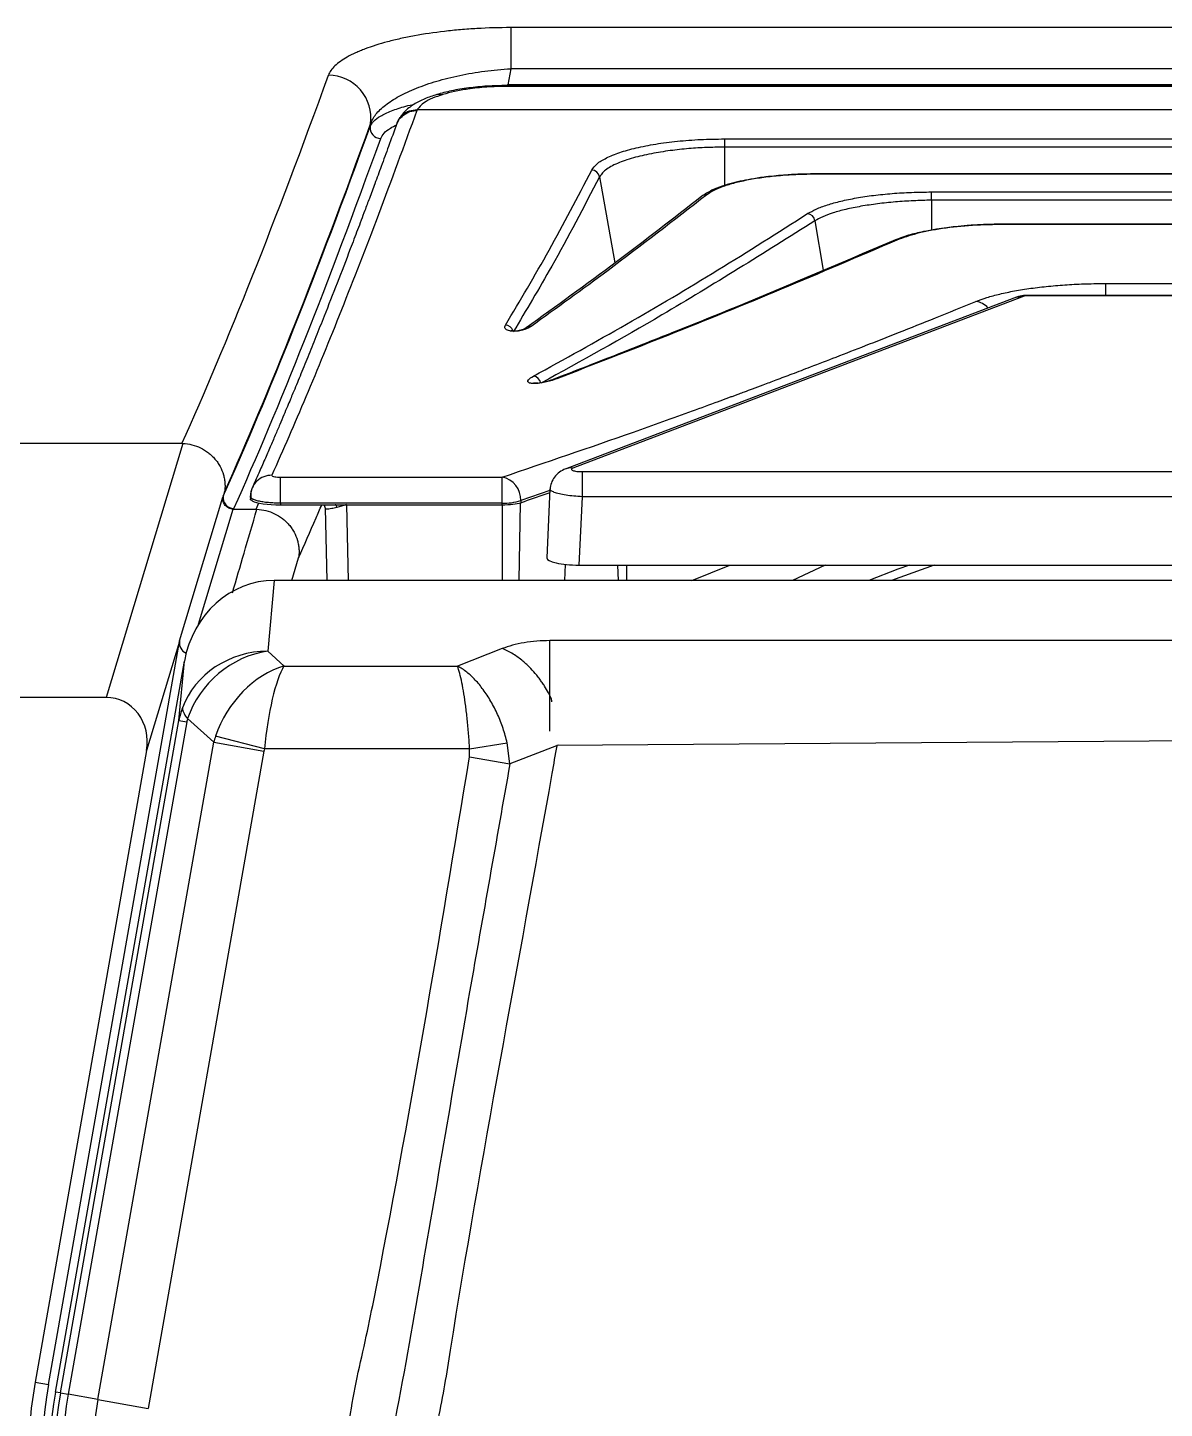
# Model space of a CAD drawing. Extents: x 527 to 611, y 788 to 934.
# Drawn here: x 582.11 to 588.74, y 812.16 to 820.21 of the extents above; entities that cross this region are included whole.
import ezdxf

# ---------------------------------------------------------------- set-up
doc = ezdxf.new("R2010")
doc.units = 0
doc.header["$MEASUREMENT"] = 0
doc.layers.add('1', color=4, linetype='Continuous')
doc.layers.add('GEOMETRY', color=3, linetype='Continuous', lineweight=25)

# ---------------------------------------------------------------- blocks, each defined once
blk = doc.blocks.new('2026_FLAIR')
at = {"layer": 'GEOMETRY'}
for p, q in [((72.1396, 16.8478), (57.8634, 16.8478)), ((57.8634, 16.8478), (57.8634, 16.6083)), ((57.8634, 16.6083), (57.8469, 16.5145)), ((72.1396, 16.6083), (57.8634, 16.6083)), ((72.1561, 16.5145), (57.8469, 16.5145)), ((72.1501, 16.51), (57.8413, 16.51)), ((57.8413, 16.505), (57.8413, 16.51)), ((72.1501, 16.505), (57.8413, 16.505)), ((57.3182, 16.3692), (57.3161, 16.3642)), ((57.3183, 16.3692), (72.673, 16.3692)), ((57.0462, 16.287), (57.0435, 16.2714)), ((57.2051, 16.2995), (57.1996, 16.2868)), ((59.1113, 16.1985), (70.88, 16.1985)), ((59.1113, 16.1985), (59.1113, 16.1505)), ((70.88, 16.1505), (59.1113, 16.1505)), ((59.1113, 16.1505), (59.1113, 15.9271)), ((58.3816, 15.9781), (58.4715, 15.4748)), ((70.3474, 15.9944), (59.6439, 15.9944)), ((59.6439, 15.9943), (59.6439, 15.9927)), ((70.3474, 15.9927), (59.6439, 15.9927)), ((60.3175, 15.8891), (69.6591, 15.8891)), ((60.3175, 15.841), (60.3175, 15.8891)), ((69.6591, 15.841), (60.3175, 15.841)), ((60.3175, 15.841), (60.3175, 15.6662)), ((59.638, 15.7212), (59.6859, 15.4323)), ((69.2257, 15.7013), (60.7446, 15.7013)), ((60.7446, 15.6998), (60.7446, 15.7013)), ((69.2257, 15.6998), (60.7446, 15.6998)), ((61.3352, 15.355), (68.6561, 15.355)), ((61.3352, 15.2863), (61.3352, 15.355)), ((60.7979, 15.2694), (58.1813, 14.273)), ((60.8424, 15.2745), (58.2258, 14.2781)), ((60.8262, 15.2793), (60.7979, 15.2694)), ((69.1264, 15.2855), (60.8649, 15.2855)), ((60.8649, 15.2855), (60.8649, 15.2824)), ((69.1264, 15.2824), (60.8649, 15.2824)), ((58.0226, 14.7729), (57.996, 14.773)), ((55.946, 14.4219), (53.1157, 14.4219)), ((55.9512, 14.4218), (55.5038, 12.9403)), ((55.946, 14.4219), (55.9512, 14.4219)), ((58.2799, 14.2575), (58.2799, 14.1113)), ((58.2799, 14.2575), (71.7114, 14.2575)), ((56.52, 14.0739), (56.52, 14.2257)), ((56.52, 14.2257), (57.8135, 14.2257)), ((57.8135, 14.0739), (57.8135, 14.2257)), ((55.9315, 13.2712), (56.1842, 14.1079)), ((56.1941, 14.1382), (56.1869, 14.1146)), ((56.345, 14.1126), (56.345, 14.0982)), ((58.0922, 14.1481), (57.9217, 14.0885)), ((58.0916, 14.1345), (57.9529, 14.0869)), ((58.0926, 14.1564), (58.074, 13.7542)), ((58.2799, 14.1113), (58.2615, 13.7126)), ((71.7114, 14.1113), (58.2799, 14.1113)), ((56.0427, 13.3682), (56.2451, 14.0381)), ((56.2464, 14.0381), (56.3777, 14.0381)), ((56.3777, 14.0381), (56.3945, 14.0763)), ((56.52, 14.0739), (56.52, 14.0645)), ((57.8135, 14.0739), (56.52, 14.0739)), ((56.52, 14.0645), (56.8402, 14.0645)), ((56.7764, 14.0645), (56.7781, 14.0605)), ((56.7822, 14.0429), (56.7779, 14.0605)), ((56.7817, 14.0447), (56.79, 13.6232)), ((56.7822, 14.0429), (56.7822, 14.0447)), ((56.8402, 14.0645), (56.8898, 14.0645)), ((56.8905, 14.0603), (56.8498, 14.0485)), ((56.8898, 14.0645), (57.8135, 14.0645)), ((56.9057, 14.0653), (56.8905, 14.0603)), ((56.9057, 14.0645), (56.9144, 13.6232)), ((57.8135, 14.0645), (57.8135, 14.0739)), ((57.8135, 14.0645), (57.8135, 13.6232)), ((57.9179, 14.0753), (57.9108, 13.6232)), ((57.9217, 14.0885), (57.9217, 14.0765)), ((57.9217, 14.0765), (57.9529, 14.0869)), ((56.5873, 13.6232), (56.6259, 13.7547)), ((58.1802, 13.7167), (58.1771, 13.6232)), ((58.2615, 13.7126), (71.7298, 13.7126)), ((58.4863, 13.7126), (58.4893, 13.6232)), ((58.5416, 13.6232), (58.5413, 13.7126)), ((58.9208, 13.6232), (59.1419, 13.7126)), ((59.6976, 13.7126), (59.5079, 13.6232)), ((60.3336, 13.7126), (60.0846, 13.6232)), ((56.4841, 13.6232), (56.4459, 13.2104)), ((73.5058, 13.6232), (56.4841, 13.6232)), ((55.1664, 8.9318), (55.9306, 13.266)), ((55.9306, 13.266), (55.7388, 12.631)), ((56.4459, 13.2104), (56.541, 13.1238)), ((57.8144, 13.2255), (57.5526, 13.1238)), ((71.8981, 13.272), (58.0919, 13.272)), ((55.2083, 8.8884), (55.9601, 13.152)), ((55.9281, 12.8058), (55.9601, 13.152)), ((56.541, 13.1238), (57.5526, 13.1238)), ((55.5038, 12.9403), (53.8413, 12.9403)), ((56.1308, 12.6788), (55.979, 12.8169)), ((55.2364, 8.8834), (55.9281, 12.8058)), ((55.9739, 12.7977), (55.2823, 8.8753)), ((55.9281, 12.8058), (55.9739, 12.7977)), ((71.8842, 12.7617), (58.1321, 12.6609)), ((55.4548, 8.8449), (56.1308, 12.6788)), ((56.1308, 12.6788), (56.4243, 12.627)), ((56.4271, 12.6404), (56.1415, 12.7138)), ((57.624, 12.6404), (57.8433, 12.6757)), ((57.8584, 12.5527), (57.8433, 12.6757)), ((55.7388, 12.631), (55.089, 8.9455)), ((56.4243, 12.627), (55.7482, 8.7932)), ((57.624, 12.6404), (56.4271, 12.6404)), ((57.6233, 12.5941), (57.624, 12.6404)), ((57.6233, 12.5941), (57.8584, 12.5527)), ((55.089, 8.9455), (55.1664, 8.9318)), ((55.2364, 8.8834), (55.2083, 8.8884)), ((55.2364, 8.8834), (55.2823, 8.8753)), ((55.4548, 8.8449), (55.2823, 8.8753)), ((55.4548, 8.8449), (55.7482, 8.7932))]:
    blk.add_line(p, q, dxfattribs=at)
at = {"layer": 'GEOMETRY', "flags": 128}
for points in [[(57.4317, 16.4575), (57.4493, 16.46), (57.4677, 16.4578)], [(60.8649, 15.2824), (60.845, 15.2831), (60.8262, 15.2793)], [(60.1897, 13.7126), (60.1215, 13.6885), (59.9534, 13.6232)], [(58.1404, 12.6622), (58.0443, 12.6249), (57.8584, 12.5527)]]:
    blk.add_lwpolyline(points, dxfattribs=at)
at = {"layer": 'GEOMETRY'}
for centre, radius, start, end in [((56.7977, 16.3199), 0.2507, 352.4639, 89.38757), ((57.1056, 16.2632), 0.0627, 172.45922, 269.38764), ((58.3344, 15.9687), 0.0482, 11.20989, 88.1597), ((59.0029, 15.8315), 0.0409, 84.56048, 127.63602), ((59.5886, 15.713), 0.05, 9.4315, 82.5217), ((60.1115, 15.5751), 0.0339, 81.19756, 119.97676), ((60.5586, 15.1335), 0.1188, 41.82947, 80.89244), ((60.8303, 15.1838), 0.0915, 82.41157, 110.73138), ((60.8649, 15.1605), 0.125, 90, 108.03074), ((61.0154, 14.8183), 0.4879, 107.96633, 110.77622), ((57.8311, 15.0644), 0.0482, 16.30898, 88.12605), ((57.9786, 15.0633), 0.0413, 85.32966, 126.60592), ((57.99, 14.7658), 0.0493, 8.29935, 83.07262), ((58.1285, 14.7656), 0.0343, 82.48361, 118.9213), ((58.2137, 14.1874), 0.0915, 82.41157, 110.73138), ((56.4669, 14.115), 0.1212, 88.44079, 179.50527), ((57.7892, 14.0953), 0.1327, 357.06158, 79.46101), ((56.249, 14.1052), 0.0628, 171.37671, 269.45595), ((57.8246, 14.4), 0.3263, 268.04195, 287.31016), ((56.0473, 12.8886), 0.099, 184.77831, 226.3514), ((57.5517, 8.5112), 2.5007, 170, 225.0001), ((57.5517, 8.5112), 2.4221, 170, 225.0001), ((57.5451, 8.4763), 2.3729, 170, 225.0001), ((57.5451, 8.4763), 2.3443, 170, 225.0001), ((57.5451, 8.4763), 2.2977, 170, 225.0001), ((57.5451, 8.4763), 2.1226, 170, 225.0001)]:
    blk.add_arc(centre, radius, start, end, dxfattribs=at)
for centre, major_axis, ratio, start_param, end_param in [((73.0701, 117.3901), (18.5953, 104.9182), 0.051723, 3.344071, 3.431339), ((73.3264, 117.401), (18.6061, 105.2307), 0.051607, 3.343462, 3.430964), ((73.3159, 117.3468), (18.5951, 105.1682), 0.051607, 3.344276, 3.431297), ((73.3878, 117.3901), (18.606, 105.2932), 0.051579, 3.343451, 3.430953), ((56.52, 14.0982), (0.175, 0), 0.19306, 3.483166, 4.712389), ((57.8135, 14.0886), (0.125, 0), 0.19306, 4.712389, 5.759587), ((58.2617, 13.7539), (0.1877, 0.0001), 0.219696, 3.131378, 4.711143), ((56.4761, 13.0531), (-0.0526, -0.568), 0.920287, 3.226571, 4.623069), ((55.9936, 13.2631), (-0.0198, -0.0654), 0.914568, 4.861612, 6.222914), ((55.6831, 13.3038), (-0.079, -0.2617), 0.914568, 1.700566, 1.72002), ((56.4459, 12.7269), (0.5252, 0.0229), 0.919446, 1.530803, 2.771426), ((56.4459, 12.7269), (0.3844, 0.3582), 0.864326, 0.892781, 2.133404), ((56.541, 12.6404), (0.2674, 0.4577), 0.746474, 0.664097, 1.834444), ((56.541, 12.6404), (0.0505, 0.5249), 0.214989, 0.421151, 1.591498), ((55.4913, 12.6688), (-0.079, -0.2617), 0.914568, 1.700566, 3.411106), ((56.4347, 12.6063), (-0.3689, 0.4418), 0.813707, 0.435278, 0.591153), ((56.0869, 12.6676), (-0.0797, 0.183), 0.456183, 0.446833, 0.602708), ((56.6282, 12.561), (0.3533, 0.3883), 0.966078, 1.991819, 2.062094), ((56.6282, 12.561), (0.1638, -0.1491), 0.846462, 3.562615, 3.63289)]:
    blk.add_ellipse(centre, major_axis=major_axis, ratio=ratio, start_param=start_param, end_param=end_param, dxfattribs=at)
for points, knots in [([(57.8634, 16.8478), (57.7967, 16.8478), (57.7312, 16.8459), (57.6345, 16.8404), (57.6025, 16.8381), (57.5392, 16.8327), (57.5076, 16.8295), (57.4157, 16.8188), (57.3573, 16.8101), (57.2742, 16.7949), (57.2472, 16.7894), (57.1947, 16.7778), (57.1696, 16.7717), (57.0974, 16.7525), (57.0536, 16.7386), (57.0043, 16.72), (56.9947, 16.7162), (56.976, 16.7084), (56.967, 16.7045), (56.941, 16.6926), (56.925, 16.6845), (56.881, 16.6597), (56.8569, 16.6426), (56.8291, 16.616), (56.8212, 16.607), (56.8085, 16.5889), (56.8037, 16.5797), (56.8004, 16.5706)], [0, 0, 0, 0, 0.125, 0.125, 0.1875, 0.1875, 0.25, 0.25, 0.375, 0.375, 0.4375, 0.4375, 0.5, 0.5, 0.625, 0.625, 0.65625, 0.65625, 0.6875, 0.6875, 0.75, 0.75, 0.875, 0.875, 0.9375, 0.9375, 1, 1, 1, 1]), ([(57.0462, 16.287), (57.0491, 16.2962), (57.0532, 16.3055), (57.0635, 16.324), (57.0699, 16.3333), (57.0919, 16.3608), (57.1107, 16.3787), (57.1447, 16.405), (57.157, 16.4137), (57.1836, 16.4308), (57.1979, 16.4393), (57.2432, 16.464), (57.2766, 16.4796), (57.3315, 16.5017), (57.3506, 16.5088), (57.3906, 16.5227), (57.4111, 16.5293), (57.4745, 16.5481), (57.519, 16.5593), (57.5894, 16.5741), (57.6135, 16.5787), (57.6622, 16.587), (57.6868, 16.5907), (57.7612, 16.6005), (57.8118, 16.6053), (57.8634, 16.6083)], [0, 0, 0, 0, 0.0625, 0.0625, 0.125, 0.125, 0.25, 0.25, 0.3125, 0.3125, 0.375, 0.375, 0.5, 0.5, 0.5625, 0.5625, 0.625, 0.625, 0.75, 0.75, 0.8125, 0.8125, 0.875, 0.875, 1, 1, 1, 1]), ([(57.8469, 16.5145), (57.8466, 16.5143), (57.8439, 16.5124), (57.8413, 16.5106), (57.8389, 16.5089)], [0, 0, 0, 0, 0.112786, 1, 1, 1, 1]), ([(57.4317, 16.4575), (57.4082, 16.4496), (57.3599, 16.4336), (57.2959, 16.4005), (57.2388, 16.3575), (57.2164, 16.3206), (57.2048, 16.3016)], [0, 0, 0, 0, 0.230803, 0.473076, 0.729086, 1, 1, 1, 1]), ([(57.4677, 16.4578), (57.4465, 16.4506), (57.4042, 16.4363), (57.3476, 16.4069), (57.3294, 16.3835), (57.3183, 16.3692)], [0, 0, 0, 0, 0.280241, 0.560088, 1, 1, 1, 1]), ([(57.8413, 16.5099), (57.803, 16.5092), (57.7265, 16.5077), (57.617, 16.4966), (57.5157, 16.4803), (57.4598, 16.4651), (57.4317, 16.4575)], [0, 0, 0, 0, 0.250035, 0.499178, 0.749063, 1, 1, 1, 1]), ([(57.8413, 16.505), (57.8018, 16.5042), (57.723, 16.5026), (57.62, 16.4911), (57.5338, 16.476), (57.4897, 16.4639), (57.4677, 16.4578)], [0, 0, 0, 0, 0.280221, 0.559883, 0.779694, 1, 1, 1, 1]), ([(57.3161, 16.3642), (57.2408, 16.1587), (57.0905, 15.7485), (56.8752, 15.1952), (56.6675, 14.6846), (56.5359, 14.3854), (56.4702, 14.2362)], [0, 0, 0, 0, 0.251496, 0.502002, 0.751496, 1, 1, 1, 1]), ([(57.0435, 16.2714), (57.0492, 16.2817), (57.0608, 16.3024), (57.1026, 16.3331), (57.1654, 16.3628), (57.2328, 16.3861), (57.2842, 16.3973), (57.3007, 16.4009)], [0, 0, 0, 0, 0.207191, 0.419294, 0.650102, 0.887519, 1, 1, 1, 1]), ([(57.2004, 16.2877), (57.2009, 16.2893), (57.2064, 16.3057), (57.2283, 16.3322), (57.2618, 16.3541), (57.2929, 16.3635), (57.3092, 16.3639), (57.3174, 16.3641)], [0, 0, 0, 0, 0.0343, 0.356218, 0.678135, 0.838745, 1, 1, 1, 1]), ([(57.2043, 16.2997), (57.2074, 16.3061), (57.2141, 16.3198), (57.2298, 16.3376), (57.2496, 16.3526), (57.2786, 16.3665), (57.3026, 16.3681), (57.3183, 16.3692)], [0, 0, 0, 0, 0.1516823, 0.3285386, 0.505395, 0.6785446, 1, 1, 1, 1]), ([(57.1992, 16.2881), (57.183, 16.2435), (57.1524, 16.1593), (57.1097, 16.0426), (57.0724, 15.9417), (57.0406, 15.8561), (57.014, 15.7851), (56.9911, 15.7241), (56.97, 15.6682), (56.9489, 15.6127), (56.9091, 15.508), (56.8507, 15.3566), (56.784, 15.1863), (56.7269, 15.0431), (56.6801, 14.9268), (56.6354, 14.8173), (56.6018, 14.736), (56.5774, 14.6773), (56.5599, 14.6354), (56.5393, 14.5863), (56.5155, 14.5302), (56.4889, 14.4677), (56.4594, 14.3993), (56.4273, 14.3253), (56.3923, 14.2457), (56.3682, 14.1917), (56.3557, 14.1636)], [0, 0, 0, 0, 0.053666, 0.101418, 0.143256, 0.179179, 0.209187, 0.23357, 0.257409, 0.281544, 0.305973, 0.395006, 0.484382, 0.541257, 0.598119, 0.652637, 0.703068, 0.720813, 0.742265, 0.76769, 0.797087, 0.830456, 0.867095, 0.907565, 0.951867, 1, 1, 1, 1]), ([(57.1049, 16.2005), (57.1105, 16.2108), (57.1216, 16.2317), (57.1537, 16.2589), (57.1853, 16.2747), (57.1981, 16.2811)], [0, 0, 0, 0, 0.36802, 0.744646, 1, 1, 1, 1]), ([(58.3359, 16.0169), (58.3445, 16.0291), (58.3617, 16.0535), (58.4188, 16.088), (58.4957, 16.1196), (58.5934, 16.147), (58.7072, 16.1695), (58.8345, 16.1859), (58.9705, 16.1965), (59.0644, 16.1978), (59.1113, 16.1985)], [0, 0, 0, 0, 0.124988, 0.249816, 0.374945, 0.499649, 0.624856, 0.749497, 0.874947, 1, 1, 1, 1]), ([(59.1113, 16.1505), (59.0804, 16.1502), (59.0148, 16.1494), (58.9125, 16.1433), (58.8036, 16.1323), (58.6927, 16.1152), (58.5857, 16.0913), (58.4912, 16.0602), (58.4152, 16.022), (58.3931, 15.993), (58.3816, 15.9781)], [0, 0, 0, 0, 0.087627, 0.186001, 0.295096, 0.414879, 0.545312, 0.686346, 0.837929, 1, 1, 1, 1]), ([(57.8326, 15.1125), (57.9181, 15.2559), (58.0887, 15.5419), (58.2537, 15.8588), (58.3359, 16.0169)], [0, 0, 0, 0, 0.50134, 1, 1, 1, 1]), ([(58.3816, 15.9781), (58.2892, 15.8009), (58.1241, 15.4845), (57.9534, 15.1989), (57.8783, 15.0733)], [0, 0, 0, 0, 0.56, 1, 1, 1, 1]), ([(59.3706, 15.9788), (59.368, 15.9786), (59.3362, 15.9757), (59.285, 15.9674), (59.2158, 15.9549), (59.154, 15.9404), (59.0926, 15.9222), (59.0283, 15.8975), (58.9958, 15.8758), (58.9778, 15.8638)], [0, 0, 0, 0, 0.0146548, 0.1735082, 0.3065412, 0.4461249, 0.5946857, 0.7760432, 1, 1, 1, 1]), ([(59.6439, 15.9927), (59.609, 15.9923), (59.539, 15.9914), (59.4367, 15.9848), (59.3394, 15.9743), (59.2497, 15.9599), (59.1692, 15.942), (59.1008, 15.9211), (59.0442, 15.8978), (59.0193, 15.8807), (59.0068, 15.8722)], [0, 0, 0, 0, 0.124858, 0.249836, 0.374436, 0.499655, 0.624164, 0.74944, 0.874599, 1, 1, 1, 1]), ([(59.6439, 15.9943), (59.6151, 15.994), (59.5608, 15.9935), (59.4681, 15.9889), (59.4074, 15.9826), (59.3706, 15.9788)], [0, 0, 0, 0, 0.306868, 0.579923, 1, 1, 1, 1]), ([(59.0068, 15.8722), (58.8145, 15.7229), (58.471, 15.4563), (58.1314, 15.212), (57.982, 15.1045)], [0, 0, 0, 0, 0.5599993, 1, 1, 1, 1]), ([(59.5952, 15.7626), (59.6109, 15.7716), (59.6424, 15.7897), (59.709, 15.8142), (59.7879, 15.8361), (59.8788, 15.8548), (59.9794, 15.8699), (60.0877, 15.8808), (60.2012, 15.8879), (60.2787, 15.8887), (60.3175, 15.8891)], [0, 0, 0, 0, 0.124735, 0.249854, 0.374333, 0.499616, 0.624086, 0.749316, 0.874628, 1, 1, 1, 1]), ([(58.9779, 15.8638), (58.8117, 15.7345), (58.4685, 15.4675), (58.1291, 15.2228), (57.9541, 15.0966)], [0, 0, 0, 0, 0.484376, 1, 1, 1, 1]), ([(60.3175, 15.841), (60.2825, 15.8402), (60.2114, 15.8384), (60.1057, 15.8312), (60.0023, 15.8204), (59.9051, 15.8059), (59.8175, 15.7881), (59.7427, 15.7676), (59.6812, 15.7453), (59.6522, 15.7291), (59.638, 15.7212)], [0, 0, 0, 0, 0.1203082, 0.2446365, 0.3717861, 0.5003716, 0.6289092, 0.7559167, 0.8800134, 1, 1, 1, 1]), ([(57.996, 14.8147), (58.1773, 14.9148), (58.5374, 15.1136), (59.0704, 15.4297), (59.4211, 15.6522), (59.5952, 15.7626)], [0, 0, 0, 0, 0.338019, 0.671367, 1, 1, 1, 1]), ([(59.638, 15.7212), (59.3412, 15.5341), (58.8111, 15.2), (58.2748, 14.9034), (58.0388, 14.7729)], [0, 0, 0, 0, 0.56, 1, 1, 1, 1]), ([(60.7446, 15.7013), (60.7036, 15.7008), (60.6298, 15.6998), (60.5338, 15.6937), (60.4627, 15.6871), (60.4029, 15.68), (60.3395, 15.6708), (60.2629, 15.6567), (60.1751, 15.6356), (60.1258, 15.6168), (60.0987, 15.6064)], [0, 0, 0, 0, 0.158606, 0.285364, 0.381228, 0.451267, 0.540904, 0.66166, 0.814159, 1, 1, 1, 1]), ([(60.7446, 15.6998), (60.6813, 15.6985), (60.5547, 15.6961), (60.3786, 15.6768), (60.2242, 15.648), (60.1526, 15.6217), (60.1167, 15.6085)], [0, 0, 0, 0, 0.250163, 0.499981, 0.749644, 1, 1, 1, 1]), ([(60.0946, 15.6044), (59.7734, 15.4672), (59.1103, 15.184), (58.4516, 14.9277), (58.1119, 14.7956)], [0, 0, 0, 0, 0.484376, 1, 1, 1, 1]), ([(60.1167, 15.6085), (59.8914, 15.5121), (59.4449, 15.321), (58.7837, 15.0516), (58.3485, 14.8831), (58.133, 14.7996)], [0, 0, 0, 0, 0.339526, 0.672872, 1, 1, 1, 1]), ([(60.5774, 15.2508), (60.5978, 15.2585), (60.6385, 15.2738), (60.715, 15.2942), (60.8012, 15.3123), (60.8969, 15.3275), (60.9998, 15.3397), (61.1085, 15.3484), (61.2209, 15.354), (61.2972, 15.3547), (61.3352, 15.355)], [0, 0, 0, 0, 0.124846, 0.25034, 0.374989, 0.500419, 0.625461, 0.750161, 0.875525, 1, 1, 1, 1]), ([(57.8135, 14.2257), (58.069, 14.3122), (58.4389, 14.4373), (58.8595, 14.5885), (59.0312, 14.6512), (59.0952, 14.6748), (59.1152, 14.6822), (59.1352, 14.6895), (59.1552, 14.6969), (59.1752, 14.7043), (59.1991, 14.7132), (59.2318, 14.7253), (59.2786, 14.7427), (59.3405, 14.7659), (59.4177, 14.7949), (59.51, 14.8298), (59.6264, 14.8741), (59.769, 14.929), (59.9401, 14.9955), (60.1331, 15.0716), (60.348, 15.1574), (60.4985, 15.2187), (60.5774, 15.2508)], [0, 0, 0, 0, 0.277448, 0.401582, 0.4566, 0.463822, 0.471049, 0.478281, 0.485516, 0.492756, 0.499999, 0.511403, 0.528309, 0.550718, 0.578629, 0.612043, 0.650958, 0.70492, 0.766805, 0.836613, 0.914345, 1, 1, 1, 1]), ([(57.982, 15.1045), (57.9716, 15.0983), (57.956, 15.0889), (57.9224, 15.0799), (57.8999, 15.0768), (57.8854, 15.0761), (57.8754, 15.0763), (57.8661, 15.0771), (57.8541, 15.0791), (57.8396, 15.0841), (57.8264, 15.0957), (57.8302, 15.1058), (57.8326, 15.1125)], [0, 0, 0, 0, 0.247979, 0.372617, 0.441301, 0.470594, 0.498636, 0.526698, 0.555944, 0.624572, 0.749681, 1, 1, 1, 1]), ([(57.88, 15.0775), (57.8784, 15.0776), (57.8755, 15.0777), (57.872, 15.078), (57.8691, 15.0783), (57.8668, 15.0787), (57.8646, 15.0791), (57.8644, 15.0791), (57.8642, 15.0791)], [0, 0, 0, 0, 0.146208, 0.266405, 0.389402, 0.520903, 0.666773, 1, 1, 1, 1]), ([(57.9538, 15.0964), (57.9469, 15.0924), (57.9371, 15.0868), (57.9159, 15.0805), (57.9015, 15.0781), (57.8903, 15.0774), (57.8841, 15.0773), (57.881, 15.0775), (57.88, 15.0775)], [0, 0, 0, 0, 0.5225617, 0.7360522, 0.8807671, 0.9337273, 0.9805106, 1, 1, 1, 1]), ([(58.133, 14.7996), (58.1145, 14.7932), (58.0869, 14.7836), (58.0414, 14.7746), (58.0129, 14.7714), (57.9953, 14.7713), (57.9848, 14.7721), (57.9763, 14.7736), (57.9674, 14.7769), (57.9621, 14.7837), (57.9671, 14.797), (57.9844, 14.8077), (57.996, 14.8147)], [0, 0, 0, 0, 0.2500935, 0.3754137, 0.4471122, 0.4750676, 0.5011092, 0.5264712, 0.5545479, 0.6266007, 0.7509264, 1, 1, 1, 1]), ([(58.111, 14.7951), (58.1052, 14.793), (58.0916, 14.7881), (58.0714, 14.7814), (58.0544, 14.7779), (58.0475, 14.7765)], [0, 0, 0, 0, 0.31147, 0.72354, 1, 1, 1, 1]), ([(55.9512, 14.4218), (55.9692, 14.4211), (55.9868, 14.4185), (56.0213, 14.4099), (56.0384, 14.4037), (56.0705, 14.3881), (56.0856, 14.3788), (56.1068, 14.3624), (56.1136, 14.3566), (56.1264, 14.3444), (56.1385, 14.3316), (56.1492, 14.3177), (56.1592, 14.3032), (56.1638, 14.2956), (56.1763, 14.2725), (56.1828, 14.2565), (56.19, 14.2316), (56.192, 14.2231), (56.1949, 14.2061), (56.1959, 14.1976), (56.197, 14.1807), (56.1971, 14.1722), (56.1965, 14.1594), (56.1962, 14.1552), (56.1953, 14.1467), (56.1947, 14.1424), (56.1941, 14.1382)], [0, 0, 0, 0, 0.125, 0.125, 0.25, 0.25, 0.375, 0.375, 0.4375, 0.4375, 0.5, 0.5625, 0.5625, 0.625, 0.625, 0.75, 0.75, 0.8125, 0.8125, 0.875, 0.875, 0.9375, 0.9375, 0.96875, 0.96875, 1, 1, 1, 1]), ([(58.1826, 14.2735), (58.1707, 14.2679), (58.1464, 14.2566), (58.1177, 14.2271), (58.0982, 14.1925), (58.0948, 14.1679), (58.0932, 14.1558)], [0, 0, 0, 0, 0.245938, 0.500707, 0.754861, 1, 1, 1, 1]), ([(58.2258, 14.2781), (58.2234, 14.277), (58.2187, 14.2749), (58.2167, 14.2713), (58.2188, 14.2677), (58.2252, 14.2643), (58.2352, 14.2614), (58.2483, 14.2592), (58.2635, 14.2578), (58.2744, 14.2576), (58.2799, 14.2575)], [0, 0, 0, 0, 0.125058, 0.250072, 0.375047, 0.5, 0.624953, 0.749928, 0.874942, 1, 1, 1, 1]), ([(56.4702, 14.2362), (56.4706, 14.2347), (56.4714, 14.2317), (56.4847, 14.2282), (56.5018, 14.2261), (56.5139, 14.2258), (56.52, 14.2257)], [0, 0, 0, 0, 0.279758, 0.559352, 0.77969, 1, 1, 1, 1]), ([(56.2451, 14.0381), (56.2406, 14.0383), (56.2363, 14.0389), (56.2278, 14.0411), (56.2235, 14.0426), (56.2116, 14.0483), (56.2044, 14.0538), (56.1959, 14.0636), (56.1934, 14.0672), (56.1892, 14.0748), (56.1875, 14.0787), (56.1838, 14.091), (56.1831, 14.0996), (56.1842, 14.1079)], [0, 0, 0, 0, 0.125, 0.125, 0.25, 0.25, 0.5, 0.5, 0.625, 0.625, 0.75, 0.75, 1, 1, 1, 1]), ([(56.3551, 14.0869), (56.3514, 14.0892), (56.3455, 14.0929), (56.3458, 14.0968), (56.346, 14.0982)], [0, 0, 0, 0, 0.625983, 1, 1, 1, 1]), ([(56.3557, 14.1636), (56.3523, 14.1541), (56.3455, 14.1353), (56.3468, 14.116), (56.3474, 14.1065)], [0, 0, 0, 0, 0.507011, 1, 1, 1, 1]), ([(58.2799, 14.1113), (58.2636, 14.1123), (58.2309, 14.1142), (58.1852, 14.1201), (58.1461, 14.1276), (58.1157, 14.1366), (58.0977, 14.1463), (58.0905, 14.1533), (58.093, 14.1567), (58.0933, 14.157)], [0, 0, 0, 0, 0.163618, 0.327237, 0.490855, 0.654473, 0.818092, 0.98171, 1, 1, 1, 1]), ([(56.2403, 13.551), (56.2628, 13.6281), (56.31, 13.7904), (56.3578, 13.9527), (56.3829, 14.038)], [0, 0, 0, 0, 0.474474, 1, 1, 1, 1]), ([(56.3829, 14.038), (56.4009, 14.0373), (56.4185, 14.0348), (56.453, 14.0261), (56.4701, 14.0199), (56.5021, 14.0044), (56.5172, 13.9951), (56.5385, 13.9788), (56.5453, 13.973), (56.5581, 13.9608), (56.5702, 13.948), (56.5809, 13.9341), (56.5909, 13.9196), (56.5955, 13.912), (56.608, 13.889), (56.6145, 13.873), (56.6218, 13.8481), (56.6237, 13.8396), (56.6267, 13.8226), (56.6277, 13.8141), (56.6288, 13.7972), (56.6289, 13.7887), (56.6283, 13.776), (56.628, 13.7717), (56.6271, 13.7632), (56.6265, 13.7589), (56.6259, 13.7547)], [0, 0, 0, 0, 0.125, 0.125, 0.25, 0.25, 0.375, 0.375, 0.4375, 0.4375, 0.5, 0.5625, 0.5625, 0.625, 0.625, 0.75, 0.75, 0.8125, 0.8125, 0.875, 0.875, 0.9375, 0.9375, 0.96875, 0.96875, 1, 1, 1, 1]), ([(56.6259, 13.7547), (56.6595, 13.8307), (56.7036, 13.9305), (56.7501, 14.0386), (56.7612, 14.0645)], [0, 0, 0, 0, 0.761119, 1, 1, 1, 1]), ([(56.8498, 14.0485), (56.8393, 14.046), (56.8208, 14.0415), (56.8006, 14.0386), (56.787, 14.0386), (56.7838, 14.0415), (56.7822, 14.0429)], [0, 0, 0, 0, 0.299204, 0.525781, 0.772027, 1, 1, 1, 1]), ([(56.8498, 14.0485), (56.849, 14.0512), (56.8473, 14.0569), (56.8444, 14.0625), (56.8419, 14.0651), (56.8407, 14.0647), (56.8402, 14.0645)], [0, 0, 0, 0, 0.270236, 0.562406, 0.789725, 1, 1, 1, 1]), ([(56.8898, 14.0645), (56.8929, 14.0646), (56.8982, 14.0648), (56.9034, 14.0652), (56.9057, 14.0653)], [0, 0, 0, 0, 0.562162, 1, 1, 1, 1]), ([(56.8905, 14.0603), (56.8905, 14.0609), (56.8905, 14.0623), (56.8903, 14.0638), (56.8901, 14.0646), (56.8899, 14.0645), (56.8898, 14.0645)], [0, 0, 0, 0, 0.240903, 0.5, 0.759097, 1, 1, 1, 1]), ([(58.0919, 13.272), (58.0663, 13.2714), (58.0146, 13.2702), (57.941, 13.2603), (57.8722, 13.2458), (57.8338, 13.2323), (57.8144, 13.2255)], [0, 0, 0, 0, 0.247638, 0.499961, 0.747882, 1, 1, 1, 1]), ([(58.104, 12.9152), (58.1028, 12.9221), (58.0994, 12.9403), (58.0826, 12.9709), (58.0646, 13.0011), (58.0474, 13.0269), (58.0321, 13.0482), (58.0103, 13.0763), (57.9779, 13.1132), (57.9323, 13.1559), (57.8766, 13.1971), (57.8359, 13.2157), (57.8144, 13.2255)], [0, 0, 0, 0, 0.045569, 0.120768, 0.212935, 0.267923, 0.318174, 0.381265, 0.499393, 0.644193, 0.812633, 1, 1, 1, 1]), ([(57.8433, 12.6757), (57.8357, 12.704), (57.8203, 12.7606), (57.7877, 12.8423), (57.7488, 12.9187), (57.7047, 12.9865), (57.6573, 13.0435), (57.6067, 13.0905), (57.5713, 13.114), (57.5528, 13.1237), (57.5526, 13.1238)], [0, 0, 0, 0, 0.14205, 0.284106, 0.428901, 0.573703, 0.71155, 0.8494, 0.998398, 1, 1, 1, 1]), ([(57.624, 12.6404), (57.6221, 12.6696), (57.6183, 12.7281), (57.6104, 12.8125), (57.6012, 12.8914), (57.5906, 12.964), (57.5788, 13.0284), (57.5661, 13.0834), (57.5572, 13.1117), (57.5527, 13.1237), (57.5526, 13.1238)], [0, 0, 0, 0, 0.14205, 0.284106, 0.422724, 0.561349, 0.705372, 0.8494, 0.998398, 1, 1, 1, 1]), ([(58.1321, 12.659), (58.1226, 12.6048), (57.9156, 11.4291), (57.6638, 10.1226), (57.4595, 8.8096), (57.4063, 8.5862), (57.4148, 8.4536), (57.4675, 8.3403), (57.5605, 8.2442), (57.9044, 7.9251), (58.2972, 7.5123), (58.6664, 7.1449), (58.7701, 7.0417)], [0, 0, 0, 0, 0.026486, 0.575077, 0.64036, 0.667105, 0.685152, 0.703185, 0.726026, 0.749032, 0.929522, 1, 1, 1, 1]), ([(58.7701, 7.0417), (58.8896, 6.9212), (59.1688, 6.6397), (59.4816, 6.342), (59.6806, 6.1256), (59.7623, 6.063), (59.862, 6.0441), (60.2208, 6.0422), (60.8629, 6.0443), (62.0991, 6.0432), (64.2984, 6.043), (66.8547, 6.0496), (68.9493, 6.0359), (69.83, 6.0483), (70.0787, 6.0399), (70.1858, 6.051), (70.275, 6.0925), (70.3386, 6.1549), (70.5402, 6.3752), (71.1682, 6.9697), (71.8328, 7.6914), (72.4138, 8.2149), (72.5535, 8.3925), (72.5817, 8.495), (72.5767, 8.5898), (72.5308, 8.826), (72.421, 9.4834), (72.1868, 10.7832), (71.9862, 11.931), (71.8628, 12.6311), (71.8579, 12.659)], [0, 0, 0, 0, 0.026141, 0.061081, 0.066365, 0.071542, 0.076551, 0.081625, 0.126931, 0.175318, 0.272092, 0.465639, 0.569001, 0.594841, 0.601156, 0.607386, 0.6112, 0.616059, 0.620957, 0.657288, 0.749019, 0.771953, 0.777715, 0.783475, 0.787838, 0.792239, 0.82052, 0.890507, 0.995643, 1, 1, 1, 1]), ([(58.5703, 6.5488), (58.443, 6.6733), (58.1884, 6.9225), (57.7982, 7.2875), (57.4204, 7.6645), (57.1467, 7.9464), (56.9956, 8.1473), (56.9484, 8.2466), (56.9175, 8.352), (56.9018, 8.5056), (56.917, 8.7047), (56.9594, 8.9451), (57.0161, 9.1832), (57.2598, 10.3956), (57.4482, 11.5351), (57.6233, 12.5941)], [0, 0, 0, 0, 0.078909, 0.157865, 0.236733, 0.31552, 0.331669, 0.347818, 0.363966, 0.380112, 0.41596, 0.451997, 0.488252, 0.524399, 1, 1, 1, 1]), ([(72.3667, 12.5941), (72.4059, 12.3726), (72.6022, 11.2648), (72.7978, 10.0731), (72.9994, 9.0272), (73.0471, 8.7845), (73.0799, 8.5847), (73.0835, 8.4274), (73.0643, 8.3169), (73.0271, 8.2113), (72.9655, 8.1016), (72.8754, 7.9946), (72.7644, 7.8888), (72.1689, 7.3199), (71.399, 6.5197), (70.6141, 5.7474), (70.3188, 5.4463), (70.2244, 5.3681), (70.1196, 5.3136), (69.9931, 5.2711), (69.8396, 5.2598), (69.3484, 5.2727), (68.1078, 5.2556), (65.7715, 5.2706), (63.234, 5.2536), (61.4049, 5.275), (60.6337, 5.258), (60.3435, 5.2499), (60.1102, 5.2554), (59.9381, 5.288), (59.8295, 5.332), (59.7306, 5.3943), (59.5549, 5.557), (59.176, 5.9493), (58.8157, 6.3059), (58.5703, 6.5488)], [0, 0, 0, 0, 0.03273, 0.163648, 0.175653, 0.187658, 0.199644, 0.205049, 0.210454, 0.215858, 0.221261, 0.228663, 0.236112, 0.243565, 0.348466, 0.397583, 0.403718, 0.409824, 0.415316, 0.420808, 0.42913, 0.437515, 0.492348, 0.609476, 0.777448, 0.861434, 0.875538, 0.889641, 0.903702, 0.909359, 0.915018, 0.920634, 0.926263, 0.949783, 1, 1, 1, 1]), ([(57.8584, 12.5527), (57.8193, 12.3311), (57.7413, 11.8879), (57.61, 11.1494), (57.4718, 10.3361), (57.3197, 9.4487), (57.2114, 8.8262), (57.1335, 8.4629), (57.1458, 8.3819), (57.1742, 8.3017), (57.2034, 8.2526), (57.3411, 8.1084), (57.5685, 7.89), (57.8925, 7.5635), (58.2182, 7.2387), (58.5002, 6.9564), (58.6739, 6.7828), (58.7391, 6.7176), (58.7391, 6.7176)], [0, 0, 0, 0, 0.103116, 0.206231, 0.343732, 0.481234, 0.618708, 0.633637, 0.651156, 0.655188, 0.672643, 0.676676, 0.746861, 0.817117, 0.887453, 0.957747, 1, 1, 1, 1, 1]), ([(58.7391, 6.7176), (58.7391, 6.7176), (58.8981, 6.5585), (59.2095, 6.2555), (59.5525, 5.8847), (59.7796, 5.6926), (59.8351, 5.6138), (59.8569, 5.5625), (59.9044, 5.5089), (59.9802, 5.4535), (60.1033, 5.4088), (60.2816, 5.3907), (60.4955, 5.3922), (60.7097, 5.4086), (61.0839, 5.421), (61.8485, 5.41), (64.3888, 5.4239), (67.0715, 5.3962), (69.3284, 5.4226), (69.771, 5.4127), (69.8742, 5.4138), (69.9788, 5.4374), (70.0587, 5.4843), (70.1436, 5.5754), (70.2438, 5.6974), (70.3893, 5.8512), (70.5367, 6.0034), (70.9254, 6.3923), (71.4967, 6.9654), (72.1146, 7.5766), (72.4774, 7.949), (72.6585, 8.1175), (72.7714, 8.2253), (72.8242, 8.3199), (72.8487, 8.404), (72.8535, 8.4626), (72.8316, 8.6007), (72.7942, 8.791), (72.7467, 9.0654), (72.5248, 10.3191), (72.3202, 11.4816), (72.1316, 12.5527)], [0, 0, 0, 0, 0, 0.03351, 0.064598, 0.075502, 0.077238, 0.079027, 0.084361, 0.08772, 0.093111, 0.103638, 0.114249, 0.124957, 0.135615, 0.170011, 0.238803, 0.51397, 0.56964, 0.574792, 0.579934, 0.584977, 0.590628, 0.593433, 0.603874, 0.614365, 0.624915, 0.635437, 0.696264, 0.745422, 0.764916, 0.773628, 0.782303, 0.788055, 0.789461, 0.795352, 0.79655, 0.810366, 0.824205, 0.838045, 1, 1, 1, 1])]:
    blk.add_open_spline(points, degree=3, knots=knots, dxfattribs=at)
for points in [[(56.1869, 14.1146), (56.186, 14.1124), (56.1851, 14.1102), (56.1842, 14.1079)], [(56.52, 14.0739), (56.5079, 14.0739), (56.4838, 14.0741), (56.4491, 14.0765), (56.4174, 14.0804), (56.3902, 14.0858), (56.3684, 14.0923), (56.3533, 14.0998), (56.3447, 14.1078), (56.3454, 14.1133), (56.3457, 14.116)], [(56.2451, 14.0381), (56.2455, 14.0381), (56.246, 14.0381), (56.2464, 14.0381)], [(56.2464, 14.0381), (56.2471, 14.0396), (56.2478, 14.041), (56.2484, 14.0425)], [(56.3777, 14.0381), (56.3795, 14.0381), (56.3812, 14.0381), (56.3829, 14.038)], [(58.0919, 12.7431), (58.0919, 12.7984), (58.0919, 12.9089), (58.0919, 13.0633), (58.0919, 13.1938), (58.0919, 13.2459), (58.0919, 13.272)]]:
    blk.add_open_spline(points, degree=3, dxfattribs=at)

msp = doc.modelspace()

# ---------------------------------------------------------------- block references
at = {"layer": '1'}
msp.add_blockref('2026_FLAIR', (527.0666, 803.3631), dxfattribs=at)

doc.saveas('drawing.dxf')
